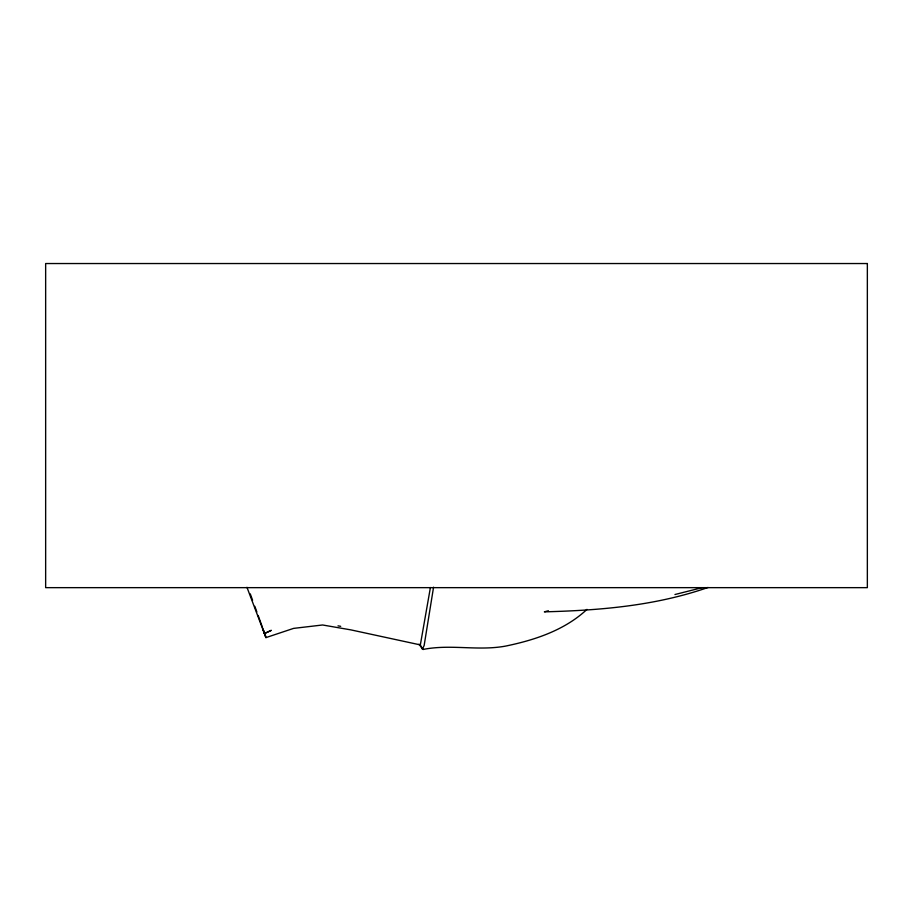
<?xml version="1.0" encoding="UTF-8"?>
<svg xmlns="http://www.w3.org/2000/svg" width="913" height="913" viewBox="0 0 913 913"><rect width="100%" height="100%" fill="white"/><g stroke="black" fill="none" stroke-linecap="round" stroke-linejoin="round"><path stroke-width="1.37" d="M433.561 587.196L424.146 645.502L422.399 649.017L423.073 649.463C450.486 643.927 478.229 651.22 505.756 646.062C535.052 640.002 564.713 630.175 586.979 609.382M430.411 587.527L420.345 644.909L422.399 649.017M246.967 587.321L265.957 637.605L293.598 628.384L322.609 624.983L350.923 629.89L420.345 644.909L418.953 644.27L423.073 649.463M708.032 587.47C655.294 605.89 599.784 610.398 544.365 611.847L548.371 610.74M674.958 594.523L702.143 587.664M338.004 625.85L340.697 626.329M262.75 628.703L265.569 636.121L263.617 630.586M254.795 606.278L256.861 611.95M250.276 593.895L252.593 600.252M258.139 615.43L262.533 627.585M262.818 628.92L265.957 637.605M271.184 630.392L264.371 633.588L271.184 630.392M867.35 263.537L45.65 263.537L45.65 587.652L867.35 587.652L867.35 263.537"/></g></svg>
